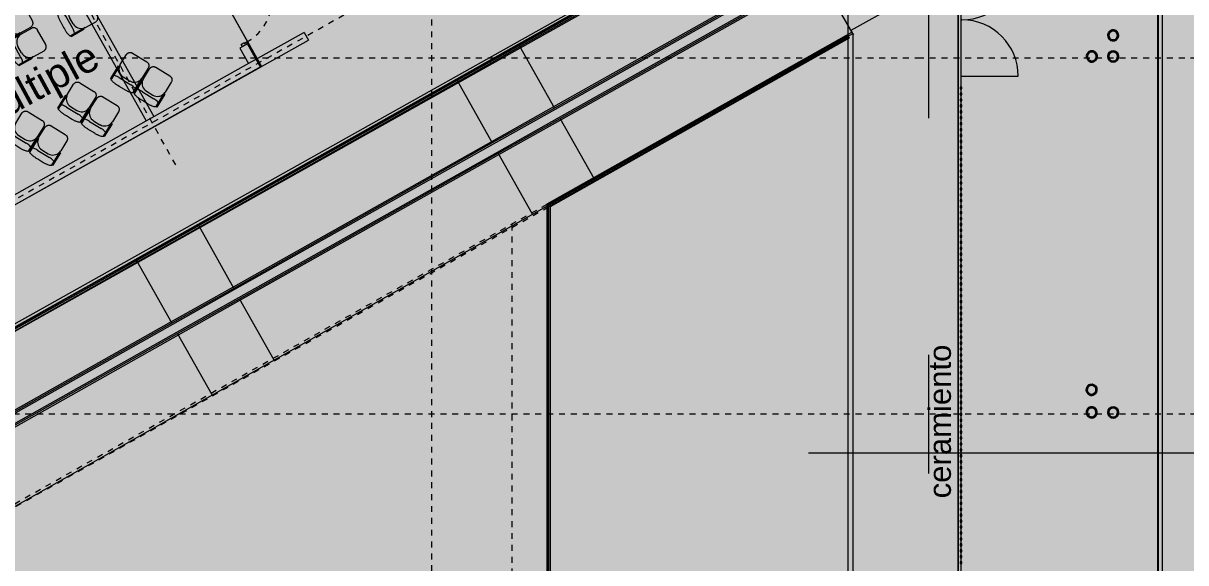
# Model space of a CAD drawing. Header units: metres. Extents: x -11.7 to 73.2, y 41.7 to 99.3.
# Drawn here: x 35.25 to 54.85, y 62.12 to 71.21 of the extents above; entities that cross this region are included whole.
import ezdxf

# ---------------------------------------------------------------- set-up
doc = ezdxf.new("R2010")
doc.units = ezdxf.units.M
for name, pattern in [('Basculante', [0.004, 0.0025, -0.0015]), ('LineaDiscontinua-1_5mm', [0.003, 0.0015, -0.0015]), ('LíneaDeRejilla', [0.021, 0.012, -0.003, 0.003, -0.003]), ('Oculto', [0.006, 0.004, -0.002])]:
    doc.linetypes.add(name, pattern=pattern)
for name, color, linetype, lineweight in [('A-BRND', 11, 'Continuous', 5), ('A-DETL', 3, 'Continuous', 5), ('A-DETL-3', 151, 'Continuous', 5), ('A-DETL-GENF', 92, 'Continuous', 5), ('A-DETL-LNOC', 90, 'Oculto', 5), ('A-GLAZ-CURT', 52, 'Continuous', 9), ('A-GLAZ-CWMG', 51, 'Continuous', 13), ('A-MURO', 113, 'Continuous', 9), ('A-MURO-ACHU', 111, 'Continuous', 9), ('A-PISO', 51, 'Continuous', 9), ('A-PISO-ACHU', 8, 'Continuous', 9), ('A-PISO-RAMP', 51, 'Continuous', 5), ('A-PUER', 31, 'Continuous', 5), ('A-PUER-MARC', 31, 'Continuous', 5), ('A-TEXT-NOTA', 2, 'Continuous', 5), ('A-VENT-CORT', 52, 'Continuous', 5), ('A-VENT-CORT-MARC', 51, 'Continuous', 5), ('A-WALL', 113, 'Continuous', 18), ('I-MOBI', 30, 'Continuous', 5), ('S-COLS-SYMB', 171, 'Continuous', 35), ('S-REJI', 1, 'Continuous', 5)]:
    doc.layers.add(name, color=color, linetype=linetype, lineweight=lineweight)
doc.styles.add('Arial', font='arial.ttf', dxfattribs={"height": 0.5})
doc.styles.add('Arial_5', font='arial.ttf', dxfattribs={"height": 0.375})

# ---------------------------------------------------------------- blocks, each defined once
blk = doc.blocks.new('Top Rail Type - Top Rail_Internal_-1126757-Nivel 1')
at = {"layer": 'A-BRND'}
for p, q in [((19.89, 57.617), (47.962, 73.353)), ((19.89, 57.617), (47.962, 73.353)), ((47.943, 73.285), (20.081, 57.667)), ((20.081, 57.667), (47.943, 73.285)), ((44.086, 68.147), (49.149, 71.001)), ((49.149, 71.001), (44.086, 68.147)), ((49.149, 71.001), (49.174, 70.958)), ((49.174, 70.958), (49.149, 71.001)), ((49.149, 71.001), (49.149, 71.001)), ((49.174, 70.958), (44.136, 68.118)), ((49.174, 70.958), (44.136, 68.118)), ((49.174, 70.958), (49.174, 70.958)), ((44.086, 57.667), (44.086, 68.147)), ((44.086, 68.147), (44.086, 68.147)), ((44.086, 68.147), (44.086, 57.667)), ((44.136, 68.118), (44.136, 57.617)), ((44.136, 68.118), (44.136, 68.118)), ((44.136, 68.118), (44.136, 57.617))]:
    blk.add_line(p, q, dxfattribs=at)
blk = doc.blocks.new('Top Rail Type - Top Rail_Internal_-1329734-Nivel 1')
at = {"layer": 'A-BRND'}
for p, q in [((51.012, 72.116), (51.062, 72.116)), ((51.062, 72.116), (51.012, 72.116)), ((51.012, 72.116), (51.012, 72.116)), ((51.012, 55.917), (51.012, 72.116)), ((51.012, 72.116), (51.012, 55.917)), ((51.062, 72.116), (51.062, 72.116)), ((51.062, 72.116), (51.062, 55.917)), ((51.062, 72.116), (51.062, 55.917)), ((51.012, 55.917), (51.012, 55.917)), ((51.012, 55.917), (51.062, 55.917)), ((51.062, 55.917), (51.012, 55.917)), ((51.062, 55.917), (51.062, 55.917))]:
    blk.add_line(p, q, dxfattribs=at)
blk = doc.blocks.new('Panel de sistema - Vidrio-10-1439878-Nivel 1')
at = {"layer": 'A-GLAZ-CURT'}
for p, q in [((0.05, 0.005), (-0.05, 0.005)), ((-0.05, 0.005), (-0.05, -0.005)), ((0.05, -0.005), (0.05, 0.005)), ((-0.05, -0.005), (0.05, -0.005))]:
    blk.add_line(p, q, dxfattribs=at)
at = {"layer": 'A-VENT-CORT'}
for p, q in [((-0.05, 0.005), (-0.05, 0.005)), ((0.05, 0.005), (0.05, 0.005)), ((-0.05, -0.005), (-0.05, -0.005)), ((0.05, -0.005), (0.05, -0.005))]:
    blk.add_line(p, q, dxfattribs=at)
blk = doc.blocks.new('Panel de sistema - Vidrio-10-1439882-Nivel 1')
at = {"layer": 'A-GLAZ-CURT'}
for p, q in [((0.0425, 0.005), (-0.0425, 0.005)), ((-0.0425, 0.005), (-0.0425, -0.005)), ((0.0425, -0.005), (0.0425, 0.005)), ((-0.0425, -0.005), (0.0425, -0.005))]:
    blk.add_line(p, q, dxfattribs=at)
at = {"layer": 'A-VENT-CORT'}
for p, q in [((-0.0425, 0.005), (-0.0425, 0.005)), ((0.0425, 0.005), (0.0425, 0.005)), ((-0.0425, -0.005), (-0.0425, -0.005)), ((0.0425, -0.005), (0.0425, -0.005))]:
    blk.add_line(p, q, dxfattribs=at)
blk = doc.blocks.new('Panel de sistema - Vidrio-10-1439889-Nivel 1')
at = {"layer": 'A-GLAZ-CURT'}
for p, q in [((0.035, 0.005), (-0.035, 0.005)), ((-0.035, 0.005), (-0.035, -0.005)), ((0.035, -0.005), (0.035, 0.005)), ((-0.035, -0.005), (0.035, -0.005))]:
    blk.add_line(p, q, dxfattribs=at)
at = {"layer": 'A-VENT-CORT'}
for p, q in [((-0.035, 0.005), (-0.035, 0.005)), ((0.035, 0.005), (0.035, 0.005)), ((-0.035, -0.005), (-0.035, -0.005)), ((0.035, -0.005), (0.035, -0.005))]:
    blk.add_line(p, q, dxfattribs=at)
blk = doc.blocks.new('Montante rectangular - 30x30-1439872-Nivel 1')
at = {"layer": 'A-GLAZ-CWMG'}
for p, q in [((-0.015, 0.015), (0.015, 0.015)), ((-0.015, -0.015), (-0.015, 0.015)), ((0.015, 0.015), (0.015, -0.015)), ((0.015, -0.015), (-0.015, -0.015))]:
    blk.add_line(p, q, dxfattribs=at)
at = {"layer": 'A-VENT-CORT-MARC'}
for p, q in [((-0.015, 0.015), (-0.015, 0.015)), ((0.015, 0.015), (0.015, 0.015)), ((-0.015, -0.015), (-0.015, -0.015)), ((0.015, -0.015), (0.015, -0.015))]:
    blk.add_line(p, q, dxfattribs=at)
blk = doc.blocks.new('M_Door-Curtain-Wall-Double-Storefront - M_Door-Curtain-Wall-Double-Storefront-1504482-Nivel 1')
at = {"layer": 'A-PUER'}
for p, q in [((-0.95, -0.016), (-0.95, -0.966)), ((0.95, -0.016), (0.95, -0.966))]:
    blk.add_line(p, q, dxfattribs=at)
for centre, start, end in [((-0.95, -0.016), 270, 360), ((0.95, -0.016), 180, 270)]:
    blk.add_arc(centre, 0.95, start, end, dxfattribs=at)
blk = doc.blocks.new('Puerta-Batiente-HojaLisa - 900x2200-V2-Nivel 1')
at = {"layer": 'A-PUER'}
for p, q in [((-0.382, 0.919), (-0.422, 0.919)), ((-0.422, 0.919), (-0.422, 0.075)), ((-0.382, 0.075), (-0.382, 0.919)), ((-0.422, 0.075), (-0.382, 0.075))]:
    blk.add_line(p, q, dxfattribs=at)
at = {"layer": 'A-PUER', "linetype": 'LineaDiscontinua-1_5mm'}
blk.add_arc((-0.422, 0.075), 0.844, 360, 87.2835, dxfattribs=at)
at = {"layer": 'A-PUER-MARC', "lineweight": 9}
for p, q in [((-0.45, -0.025), (-0.45, 0.075)), ((-0.45, 0.075), (-0.422, 0.075)), ((-0.422, 0.075), (-0.422, 0.035)), ((-0.422, 0.035), (-0.41, 0.035)), ((-0.41, 0.035), (-0.41, -0.025)), ((0.41, 0.035), (0.422, 0.035)), ((0.41, -0.025), (0.41, 0.035)), ((0.422, 0.035), (0.422, 0.075)), ((0.422, 0.075), (0.45, 0.075)), ((0.45, 0.075), (0.45, -0.025)), ((-0.41, -0.025), (-0.45, -0.025)), ((0.45, -0.025), (0.41, -0.025))]:
    blk.add_line(p, q, dxfattribs=at)
at = {"layer": 'A-PUER-MARC'}
for p, q in [((-0.45, 0.075), (-0.45, -0.025)), ((-0.422, 0.075), (-0.45, 0.075)), ((-0.45, 0.075), (-0.45, 0.075)), ((-0.422, 0.035), (-0.422, 0.075)), ((-0.422, 0.075), (-0.422, 0.075)), ((-0.41, 0.035), (-0.422, 0.035)), ((-0.422, 0.035), (-0.422, 0.035)), ((-0.41, -0.025), (-0.41, 0.035)), ((-0.41, 0.035), (-0.41, 0.035)), ((0.41, 0.035), (0.41, 0.035)), ((0.41, 0.035), (0.41, -0.025)), ((0.41, 0.035), (0.422, 0.035)), ((0.422, 0.075), (0.422, 0.075)), ((0.422, 0.075), (0.45, 0.075)), ((0.422, 0.075), (0.422, 0.035)), ((0.422, 0.035), (0.422, 0.035)), ((0.45, -0.025), (0.45, 0.075)), ((0.45, 0.075), (0.45, 0.075)), ((-0.45, -0.025), (-0.41, -0.025)), ((-0.45, -0.025), (-0.45, -0.025)), ((-0.41, -0.025), (-0.41, -0.025)), ((0.45, -0.025), (0.41, -0.025)), ((0.41, -0.025), (0.41, -0.025)), ((0.45, -0.025), (0.45, -0.025))]:
    blk.add_line(p, q, dxfattribs=at)
blk = doc.blocks.new('M_Seating-Auditorium - 457 x 610mm-1699441-Nivel 1')
at = {"layer": 'I-MOBI'}
for p, q in [((-0.055, 0.419), (-0.055, 0.222)), ((0.3, 0.495), (0.021, 0.495)), ((0.377, 0.222), (0.377, 0.419)), ((-0.055, -0.064), (-0.055, 0.215)), ((0.377, 0.215), (0.377, -0.064)), ((-0.052, 0.19), (-0.068, 0.19)), ((-0.068, 0.19), (-0.068, -0.065)), ((0.275, 0.025), (0.046, 0.025)), ((0.224, 0.07), (0.097, 0.07)), ((0.389, 0.19), (0.373, 0.19)), ((0.389, -0.065), (0.389, 0.19)), ((-0.068, -0.065), (-0.055, -0.065)), ((0.097, -0.101), (0.197, -0.101)), ((0.197, -0.101), (0.224, -0.101)), ((0.377, -0.065), (0.389, -0.065))]:
    blk.add_line(p, q, dxfattribs=at)
for centre, major_axis, ratio, start_param, end_param in [((0.046, 0.001), (0.102, 0), 0.236052, 1.570796, 3.141593), ((0.097, 0.222), (-0.152, 0), 0.996195, 0.209748, 1.570796), ((0.224, 0.222), (0.152, 0), 0.996195, 4.712389, 6.067787), ((0.275, 0.001), (0.102, 0), 0.236052, 0, 1.570796)]:
    blk.add_ellipse(centre, major_axis=major_axis, ratio=ratio, start_param=start_param, end_param=end_param, dxfattribs=at)
for points, knots in [([(0.021, 0.495), (0.015, 0.495), (0.007, 0.494), (-0.004, 0.491), (-0.015, 0.486), (-0.027, 0.479), (-0.037, 0.469), (-0.042, 0.461), (-0.046, 0.455), (-0.049, 0.45), (-0.051, 0.444), (-0.053, 0.438), (-0.055, 0.429), (-0.055, 0.423), (-0.055, 0.419)], [0, 0, 0, 0, 0.142857, 0.214286, 0.285714, 0.428571, 0.571429, 0.625, 0.678571, 0.732143, 0.785714, 0.839286, 0.892857, 1, 1, 1, 1]), ([(0.377, 0.419), (0.377, 0.425), (0.376, 0.433), (0.372, 0.444), (0.368, 0.454), (0.361, 0.466), (0.351, 0.476), (0.343, 0.482), (0.337, 0.485), (0.332, 0.488), (0.326, 0.49), (0.319, 0.492), (0.311, 0.494), (0.305, 0.495), (0.3, 0.495)], [0, 0, 0, 0, 0.142857, 0.214286, 0.285714, 0.428571, 0.571429, 0.625, 0.678571, 0.732143, 0.785714, 0.839286, 0.892857, 1, 1, 1, 1]), ([(0.224, -0.101), (0.232, -0.101), (0.248, -0.1), (0.271, -0.099), (0.294, -0.097), (0.321, -0.093), (0.35, -0.086), (0.368, -0.078), (0.375, -0.07), (0.377, -0.067), (0.377, -0.065)], [0, 0, 0, 0, 0.1, 0.2, 0.3, 0.4, 0.6, 0.8, 0.9, 1, 1, 1, 1])]:
    blk.add_open_spline(points, degree=3, knots=knots, dxfattribs=at)
for points in [[(-0.055, 0.222), (-0.055, 0.217), (-0.055, 0.206), (-0.053, 0.195), (-0.052, 0.19)], [(0.373, 0.19), (0.374, 0.195), (0.376, 0.206), (0.377, 0.217), (0.377, 0.222)], [(-0.055, -0.065), (-0.055, -0.067), (-0.054, -0.071), (-0.048, -0.076), (-0.039, -0.081), (-0.027, -0.086), (-0.011, -0.091), (0.007, -0.094), (0.028, -0.097), (0.05, -0.099), (0.073, -0.101), (0.089, -0.101), (0.097, -0.101)]]:
    blk.add_open_spline(points, degree=3, dxfattribs=at)
blk = doc.blocks.new('M_Seating-Auditorium - 457 x 610mm-1736665-Nivel 1')
at = {"layer": 'I-MOBI'}
for p, q in [((-0.068, 0.065), (-0.055, 0.065)), ((-0.068, -0.19), (-0.068, 0.065)), ((-0.055, 0.064), (-0.055, -0.215)), ((0.097, 0.101), (0.197, 0.101)), ((0.197, 0.101), (0.224, 0.101)), ((0.377, 0.065), (0.389, 0.065)), ((0.377, -0.215), (0.377, 0.064)), ((0.389, 0.065), (0.389, -0.19)), ((-0.052, -0.19), (-0.068, -0.19)), ((0.275, -0.025), (0.046, -0.025)), ((0.224, -0.07), (0.097, -0.07)), ((0.389, -0.19), (0.373, -0.19)), ((-0.055, -0.419), (-0.055, -0.222)), ((0.377, -0.222), (0.377, -0.419)), ((0.3, -0.495), (0.021, -0.495))]:
    blk.add_line(p, q, dxfattribs=at)
for centre, major_axis, ratio, start_param, end_param in [((0.046, -0.001), (-0.102, 0), 0.236052, 0, 1.570796), ((0.097, -0.222), (0.152, 0), 0.996195, 1.570796, 2.931845), ((0.224, -0.222), (0.152, 0), 0.996195, 0.215398, 1.570796), ((0.275, -0.001), (-0.102, 0), 0.236052, 1.570796, 3.141593)]:
    blk.add_ellipse(centre, major_axis=major_axis, ratio=ratio, start_param=start_param, end_param=end_param, dxfattribs=at)
for points, knots in [([(-0.055, 0.065), (-0.055, 0.067), (-0.054, 0.071), (-0.046, 0.078), (-0.028, 0.087), (0, 0.093), (0.028, 0.097), (0.05, 0.099), (0.073, 0.101), (0.089, 0.101), (0.097, 0.101)], [-1, -1, -1, -1, -0.9, -0.8, -0.6, -0.4, -0.3, -0.2, -0.1, 0, 0, 0, 0]), ([(0.021, -0.495), (0.017, -0.495), (0.01, -0.494), (0.002, -0.492), (-0.004, -0.49), (-0.01, -0.488), (-0.016, -0.485), (-0.021, -0.482), (-0.029, -0.476), (-0.039, -0.466), (-0.047, -0.454), (-0.051, -0.444), (-0.054, -0.433), (-0.055, -0.425), (-0.055, -0.419)], [-1, -1, -1, -1, -0.892857, -0.839286, -0.785714, -0.732143, -0.678571, -0.625, -0.571429, -0.428571, -0.285714, -0.214286, -0.142857, 0, 0, 0, 0]), ([(0.377, -0.419), (0.377, -0.423), (0.376, -0.429), (0.374, -0.438), (0.372, -0.444), (0.37, -0.45), (0.367, -0.455), (0.364, -0.461), (0.358, -0.469), (0.348, -0.479), (0.336, -0.486), (0.326, -0.491), (0.315, -0.494), (0.306, -0.495), (0.3, -0.495)], [-1, -1, -1, -1, -0.892857, -0.839286, -0.785714, -0.732143, -0.678571, -0.625, -0.571429, -0.428571, -0.285714, -0.214286, -0.142857, 0, 0, 0, 0])]:
    blk.add_open_spline(points, degree=3, knots=knots, dxfattribs=at)
for points in [[(0.224, 0.101), (0.232, 0.101), (0.248, 0.1), (0.271, 0.099), (0.294, 0.097), (0.314, 0.094), (0.332, 0.09), (0.348, 0.086), (0.361, 0.081), (0.37, 0.076), (0.375, 0.07), (0.377, 0.067), (0.377, 0.065)], [(-0.055, -0.222), (-0.055, -0.217), (-0.055, -0.206), (-0.053, -0.195), (-0.052, -0.19)], [(0.373, -0.19), (0.374, -0.195), (0.376, -0.206), (0.377, -0.217), (0.377, -0.222)]]:
    blk.add_open_spline(points, degree=3, dxfattribs=at)
blk = doc.blocks.new('Top Rail Type - Top Rail_Internal_-V27-Nivel 1')
at = {"layer": 'A-BRND'}
for p, q in [((47.921, 73.293), (43.6, 70.857)), ((47.946, 73.25), (43.625, 70.814)), ((43.6, 70.857), (42.554, 70.269)), ((43.625, 70.814), (42.579, 70.226)), ((42.554, 70.269), (38.196, 67.819)), ((42.579, 70.226), (38.221, 67.775)), ((38.196, 67.819), (37.15, 67.231)), ((38.221, 67.775), (37.175, 67.187)), ((37.15, 67.231), (32.792, 64.78)), ((37.175, 67.187), (32.816, 64.737))]:
    blk.add_line(p, q, dxfattribs=at)
at = {"layer": 'A-BRND', "linetype": 'Basculante'}
for p, q in [((44.869, 68.602), (49.224, 71.058)), ((44.894, 68.559), (49.249, 71.014)), ((49.224, 71.058), (49.249, 71.014)), ((43.822, 68.014), (44.869, 68.602)), ((43.847, 67.97), (44.894, 68.559)), ((39.464, 65.564), (43.822, 68.014)), ((39.489, 65.52), (43.847, 67.97)), ((38.418, 64.975), (39.464, 65.564)), ((38.443, 64.932), (39.489, 65.52)), ((34.06, 62.525), (38.418, 64.975)), ((34.084, 62.481), (38.443, 64.932))]:
    blk.add_line(p, q, dxfattribs=at)
blk = doc.blocks.new('Top Rail Type - Top Rail_Internal_-V28-Nivel 1')
at = {"layer": 'A-BRND'}
for p, q in [((48.552, 72.254), (44.193, 69.803)), ((48.576, 72.21), (44.218, 69.76)), ((44.291, 69.628), (48.649, 72.079)), ((44.315, 69.585), (48.673, 72.035)), ((44.193, 69.803), (43.147, 69.215)), ((44.218, 69.76), (43.172, 69.171)), ((43.245, 69.041), (44.291, 69.628)), ((43.27, 68.997), (44.315, 69.585)), ((43.147, 69.215), (38.789, 66.765)), ((43.172, 69.171), (38.813, 66.721)), ((38.887, 66.59), (43.245, 69.041)), ((38.911, 66.547), (43.27, 68.997)), ((38.789, 66.765), (37.743, 66.176)), ((38.813, 66.721), (37.767, 66.133)), ((37.841, 66.002), (38.887, 66.59)), ((37.865, 65.958), (38.911, 66.547)), ((37.743, 66.176), (33.384, 63.726)), ((37.767, 66.133), (33.409, 63.682)), ((33.483, 63.552), (37.841, 66.002)), ((33.507, 63.508), (37.865, 65.958))]:
    blk.add_line(p, q, dxfattribs=at)

msp = doc.modelspace()

# ---------------------------------------------------------------- hatches: boundary and pattern name
at = {"layer": 'A-DETL-GENF'}
for color, points in [(7, [(40.548, 74.141), (41.138, 73.088), (38.61, 71.662), (39.27, 70.484), (32.22, 66.532), (28.623, 72.948), (38.271, 78.356), (39.464, 76.228), (36.736, 74.698), (37.885, 72.648)]), (10, [(20.152, 57.717), (47.969, 73.285), (49.207, 71.088), (54.381, 73.997), (54.381, 55.917), (49.236, 55.917), (49.236, 57.717)])]:
    msp.add_hatch(color=color, dxfattribs=at).paths.add_polyline_path(points, flags=0)
at = {"layer": 'A-MURO-ACHU', "lineweight": 5}
h = msp.add_hatch(color=256, dxfattribs=at)
h.paths.add_polyline_path([(38.9, 70.793), (39.031, 70.866), (39.177, 70.604), (39.046, 70.531)], flags=0)
h.paths.add_polyline_path([(36.032, 75.908), (36.163, 75.981), (36.811, 74.826), (36.884, 74.695), (37.96, 72.776), (38.033, 72.645), (38.522, 71.773), (38.59, 71.651), (38.46, 71.578)], flags=0)
msp.add_hatch(color=256, dxfattribs=at).paths.add_polyline_path([(33.463, 67.229), (33.39, 67.36), (39.046, 70.531), (39.177, 70.604), (39.251, 70.473)], flags=0)
at = {"layer": 'A-PISO-ACHU', "lineweight": 5}
h = msp.add_hatch(color=256, dxfattribs=at)
edge = h.paths.add_edge_path(flags=0)
edge.add_line((-11.744, 67.478), (-11.744, 68.992))
edge.add_line((-11.744, 68.992), (20.68, 87.24))
edge.add_line((20.68, 87.24), (42.763, 99.321))
edge.add_line((42.763, 99.321), (49.014, 99.321))
edge.add_line((49.014, 99.321), (22.136, 84.617))
edge.add_line((22.136, 84.617), (-8.422, 67.419))
edge.add_arc((-9.969, 75.372), 8.102, 263.7019, 281.0136, ccw=False)
edge.add_arc((-12.533, 60.522), 7, 76.1603, 83.5347)
h.paths.add_polyline_path([(73.158, 99.321), (73.158, 41.66)], flags=0)
edge = h.paths.add_edge_path(flags=0)
edge.add_line((69.851, 99.321), (73.158, 99.321))
edge.add_line((65.916, 97.168), (69.851, 99.321))
edge = h.paths.add_edge_path(flags=0)
edge.add_line((73.158, 51.904), (73.158, 50.909))
edge.add_line((73.158, 50.909), (67.409, 50.912))
edge.add_line((67.409, 50.912), (67.406, 45.89))
edge.add_arc((67.769, 48.868), 3, 197.8091, 263.0532, ccw=False)
edge.add_line((64.913, 47.95), (64.926, 52.057))
edge.add_arc((67.357, 51.838), 2.44, 138.4696, 174.8617, ccw=False)
edge.add_line((65.53, 53.456), (67.412, 55.146))
edge.add_line((67.412, 55.146), (67.438, 93.14))
edge.add_line((67.438, 93.14), (65.566, 94.511))
edge.add_arc((67.872, 96.43), 3, 186.297, 219.7758, ccw=False)
edge.add_line((64.89, 96.101), (64.89, 96.179))
edge.add_line((64.89, 96.179), (64.884, 98.083))
edge.add_arc((67.871, 97.808), 3, 152.3867, 174.7408, ccw=False)
edge.add_arc((100.814, 69.292), 46.495, 139.7706, 139.9679, ccw=False)
edge.add_line((65.316, 99.321), (73.158, 99.321))
edge.add_line((65.918, 96.156), (65.916, 97.168))
edge.add_arc((67.9, 96.421), 2, 187.6142, 217.5848)
edge.add_line((66.315, 95.202), (68.416, 93.664))
edge.add_line((68.416, 93.664), (68.432, 51.911))
edge.add_line((68.432, 51.911), (73.158, 51.904))
h.paths.add_polyline_path([(20.105, 57.717), (26.684, 61.399), (27.997, 59.062), (49.236, 71.036), (49.236, 57.717)], flags=0)
edge = h.paths.add_edge_path(flags=0)
edge.add_line((-5.712, 46.001), (54.461, 46.001))
edge.add_line((54.461, 46.001), (54.461, 90.902))
edge.add_line((54.461, 90.902), (26.988, 75.873))
edge.add_line((26.988, 75.873), (-6.336, 57.118))
edge.add_arc((5.07, 53.317), 12.023, 127.3503, 161.5712, ccw=False)
edge.add_line((-2.224, 62.875), (25.532, 78.496))
edge.add_line((25.532, 78.496), (55.413, 94.842))
edge.add_arc((56.806, 92.034), 3.135, 2.608, 116.3852, ccw=False)
edge.add_line((59.938, 92.176), (59.934, 86.617))
edge.add_line((59.934, 86.617), (57.431, 79.662))
edge.add_line((57.431, 79.662), (57.411, 49.633))
edge.add_line((57.411, 49.633), (57.408, 44.767))
edge.add_arc((59.408, 44.765), 2, 179.9609, 218.8093)
edge.add_line((57.849, 43.512), (59.338, 41.66))
edge.add_line((59.338, 41.66), (54.903, 41.66))
edge.add_line((54.903, 41.66), (54.904, 42.467))
edge.add_line((54.904, 42.467), (49.904, 42.473))
edge.add_line((49.904, 42.473), (49.903, 41.66))
edge.add_line((49.903, 41.66), (40.86, 41.66))
edge.add_line((40.86, 41.66), (40.849, 42.426))
edge.add_line((40.849, 42.426), (19.669, 42.426))
edge.add_line((19.669, 42.426), (19.663, 41.66))
edge.add_line((19.663, 41.66), (-5.714, 41.66))
edge.add_line((-5.714, 41.66), (-5.712, 46.001))
h = msp.add_hatch(color=256, dxfattribs=at)
h.paths.add_polyline_path([(73.158, 99.321), (73.158, 41.66)], flags=0)
edge = h.paths.add_edge_path(flags=0)
edge.add_line((49.017, 99.321), (73.158, 99.321))
edge.add_line((65.293, 99.321), (73.158, 99.321))
edge.add_arc((100.805, 69.311), 46.495, 139.8002, 140.007)
edge.add_arc((67.844, 97.804), 3, 152.4258, 174.7799)
edge.add_line((64.856, 98.077), (64.862, 96.6))
edge.add_line((64.862, 96.6), (59.465, 93.643))
edge.add_arc((56.782, 92.022), 3.135, 31.1418, 116.4243)
edge.add_line((55.387, 94.829), (25.518, 78.463))
edge.add_line((25.518, 78.463), (-2.228, 62.823))
edge.add_arc((5.073, 53.27), 12.023, 127.3894, 158.5358)
edge.add_arc((-12.535, 60.463), 7, 276.4834, 336.479, ccw=False)
edge.add_line((-11.744, 53.508), (-11.744, 67.418))
edge.add_arc((-12.535, 60.463), 7, 76.1994, 83.5166, ccw=False)
edge.add_arc((-9.982, 75.315), 8.102, 263.741, 281.0527)
edge.add_line((-8.429, 67.363), (22.117, 84.582))
edge.add_line((22.117, 84.582), (49.017, 99.321))
h = msp.add_hatch(color=256, dxfattribs=at)
h.paths.add_polyline_path([(5.018, 49.016), (5.803, 47.617), (10.835, 47.617), (10.835, 50.902), (9.21, 49.991), (8.624, 51.037)], flags=0)
h.paths.add_polyline_path([(54.311, 87.233), (50.349, 85.012), (52.11, 81.872), (54.311, 83.106)], flags=0)
h.paths.add_polyline_path([(47.963, 73.295), (20.081, 57.667), (44.086, 57.667), (44.086, 68.168), (49.221, 71.063)], flags=0)
h.paths.add_polyline_path([(-5.466, 53.862), (-1.1, 56.31), (-1.628, 57.251), (44.077, 82.871), (44.605, 81.929), (54.461, 87.454), (54.461, 80.756), (54.286, 80.658), (54.286, 77.096), (54.461, 77.194), (54.461, 74.042), (51.062, 72.13), (51.062, 55.917), (54.461, 55.917), (54.461, 48.267), (53.761, 48.267), (53.761, 47.467), (12.141, 47.467), (12.141, 48.267), (10.985, 48.267), (10.985, 47.467), (1.889, 47.467), (2.204, 47.644), (1.324, 49.214), (-1.86, 47.429)], flags=0)
h = msp.add_hatch(color=256, dxfattribs=at)
h.paths.add_polyline_path([(42.061, 55.767), (36.716, 55.767), (36.716, 48.852), (42.061, 48.852)], flags=0)
h.paths.add_polyline_path([(21.784, 60.854), (28.38, 64.552), (24.903, 70.754), (18.307, 67.056)], flags=0)
h.paths.add_polyline_path([(49.161, 73.896), (20.209, 57.667), (49.161, 57.667)], flags=0)
h.paths.add_polyline_path([(-5.465, 53.86), (-1.105, 56.308), (-1.634, 57.246), (-1.235, 57.47), (-1.043, 57.128), (17.916, 67.755), (18.104, 67.418), (44.327, 82.118), (44.474, 81.856), (54.461, 87.454), (54.461, 83.231), (58.001, 83.231), (58.001, 51.892), (54.461, 51.892), (54.461, 48.267), (10.985, 48.267), (10.985, 47.467), (1.889, 47.467), (2.226, 47.656), (1.345, 49.226), (-1.859, 47.427)], flags=0)
msp.add_hatch(color=256, dxfattribs=at).paths.add_polyline_path([(44.111, 57.667), (44.111, 68.125), (49.161, 70.972), (49.161, 57.667)], flags=0)

# ---------------------------------------------------------------- linework, layer by layer
at = {"layer": 'A-DETL'}
for p, q in [((50.512, 71.61), (50.512, 70.61)), ((50.512, 70.61), (50.512, 69.61)), ((50.512, 65.624), (50.512, 64.624)), ((50.512, 64.624), (50.512, 63.624))]:
    msp.add_line(p, q, dxfattribs=at)
at = {"layer": 'A-DETL-3'}
for p, q in [((54.381, 73.997), (49.207, 71.088)), ((54.381, 55.917), (54.381, 73.997)), ((47.969, 73.285), (20.152, 57.717)), ((49.207, 71.088), (47.969, 73.285)), ((39.27, 70.484), (38.61, 71.662)), ((32.22, 66.532), (39.27, 70.484)), ((48.491, 63.973), (61.239, 63.973))]:
    msp.add_line(p, q, dxfattribs=at)
at = {"layer": 'A-DETL-LNOC'}
msp.add_line((43.491, 67.818), (43.491, 56.498), dxfattribs=at)
at = {"layer": 'A-MURO'}
for p, q in [((33.734, 75.963), (37.321, 69.564)), ((33.865, 76.036), (37.452, 69.637)), ((39.984, 71.057), (39.046, 70.531)), ((39.984, 71.057), (40.057, 70.926)), ((32.902, 66.915), (40.057, 70.926))]:
    msp.add_line(p, q, dxfattribs=at)
at = {"layer": 'A-PISO'}
for p, q in [((54.461, 46.001), (54.461, 90.902)), ((54.386, 80.714), (54.386, 55.917)), ((49.161, 73.896), (20.209, 57.667)), ((49.161, 57.667), (49.161, 73.896)), ((47.963, 73.295), (20.081, 57.667)), ((49.221, 71.063), (47.963, 73.295)), ((51.062, 72.13), (51.062, 55.917)), ((39.269, 70.486), (38.615, 71.653)), ((27.997, 59.062), (49.236, 71.036)), ((44.086, 68.168), (49.221, 71.063)), ((44.111, 68.125), (49.161, 70.972)), ((49.236, 71.036), (49.236, 57.717)), ((20.181, 59.787), (39.269, 70.486)), ((44.086, 57.667), (44.086, 68.168)), ((44.111, 57.667), (44.111, 68.125))]:
    msp.add_line(p, q, dxfattribs=at)
at = {"layer": 'A-PISO-RAMP'}
for p, q in [((47.97, 73.287), (26.718, 61.338)), ((48.564, 72.232), (44.205, 69.781)), ((44.303, 69.607), (48.661, 72.057)), ((49.236, 71.036), (48.661, 72.057)), ((27.997, 59.062), (49.236, 71.036)), ((43.612, 70.837), (44.205, 69.781)), ((42.566, 70.249), (43.159, 69.193)), ((44.205, 69.781), (43.159, 69.193)), ((43.257, 69.019), (44.303, 69.607)), ((44.881, 68.581), (44.303, 69.607)), ((43.159, 69.193), (38.801, 66.743)), ((38.899, 66.568), (43.257, 69.019)), ((43.835, 67.991), (43.257, 69.019)), ((38.208, 67.798), (38.801, 66.743)), ((37.162, 67.21), (37.755, 66.155)), ((38.801, 66.743), (37.755, 66.155)), ((37.853, 65.98), (38.899, 66.568)), ((39.48, 65.535), (38.899, 66.568)), ((37.755, 66.155), (33.397, 63.704)), ((33.495, 63.53), (37.853, 65.98)), ((38.435, 64.946), (37.853, 65.98))]:
    msp.add_line(p, q, dxfattribs=at)
at = {"layer": 'A-WALL'}
for p, q in [((39.031, 70.866), (38.9, 70.793)), ((38.9, 70.793), (39.046, 70.531)), ((39.251, 70.473), (39.031, 70.866)), ((33.332, 67.156), (39.251, 70.473)), ((39.046, 70.531), (33.39, 67.36))]:
    msp.add_line(p, q, dxfattribs=at)
at = {"layer": 'S-COLS-SYMB'}
for centre, radius, start, end in [((53.628, 71.007), 0.0842, 60, 240), ((53.628, 71.007), 0.0842, 240, 60), ((53.268, 70.652), 0.0841, 124, 304), ((53.268, 70.652), 0.0842, 304, 124), ((53.628, 70.652), 0.0842, 45, 225), ((53.628, 70.652), 0.0842, 225, 45), ((53.265, 64.652), 0.0841, 124, 304), ((53.265, 64.652), 0.0841, 304, 124), ((53.628, 64.652), 0.0842, 45, 225), ((53.628, 64.652), 0.0842, 225, 45)]:
    msp.add_arc(centre, radius, start, end, dxfattribs=at)
for start_param, end_param in [(0, 3.141593), (3.141593, 6.283185)]:
    msp.add_ellipse((53.265, 65.032), major_axis=(-0.026, 0.08), ratio=0.999974, start_param=start_param, end_param=end_param, dxfattribs=at)
at = {"layer": 'S-REJI', "linetype": 'LíneaDeRejilla'}
for p, q in [((54.386, 86.575), (54.386, 52.409)), ((42.136, 86.274), (42.136, 52.601)), ((50.427, 76.824), (1.79, 49.561)), ((37.822, 68.824), (34.766, 74.275)), ((50.384, 70.624), (6.753, 70.624)), ((56.634, 70.624), (50.384, 70.624)), ((50.384, 64.624), (6.753, 64.624)), ((56.634, 64.624), (50.384, 64.624))]:
    msp.add_line(p, q, dxfattribs=at)

# ---------------------------------------------------------------- block references
at = {"layer": 'A-BRND'}
for name in ['Top Rail Type - Top Rail_Internal_-1126757-Nivel 1', 'Top Rail Type - Top Rail_Internal_-V27-Nivel 1', 'Top Rail Type - Top Rail_Internal_-V28-Nivel 1', 'Top Rail Type - Top Rail_Internal_-1329734-Nivel 1']:
    msp.add_blockref(name, (0, 0), dxfattribs=at)
at = {"layer": 'A-PUER'}
for name, p, rotation in [('M_Door-Curtain-Wall-Double-Storefront - M_Door-Curtain-Wall-Double-Storefront-1504482-Nivel 1', (51.062, 71.269), 90), ('Puerta-Batiente-HojaLisa - 900x2200-V2-Nivel 1', (38.745, 71.222), 299.2725903057573)]:
    msp.add_blockref(name, p, dxfattribs=dict(at, rotation=rotation))
at = {"layer": 'A-VENT-CORT', "rotation": 269.9999999999999}
for name, p in [('Panel de sistema - Vidrio-10-1439878-Nivel 1', (51.062, 70.269)), ('Panel de sistema - Vidrio-10-1439882-Nivel 1', (51.062, 70.176)), ('Panel de sistema - Vidrio-10-1439889-Nivel 1', (51.062, 70.069)), ('Panel de sistema - Vidrio-10-1439889-Nivel 1', (51.062, 69.969)), ('Panel de sistema - Vidrio-10-1439889-Nivel 1', (51.062, 69.869)), ('Panel de sistema - Vidrio-10-1439889-Nivel 1', (51.062, 69.769)), ('Panel de sistema - Vidrio-10-1439889-Nivel 1', (51.062, 69.669)), ('Panel de sistema - Vidrio-10-1439889-Nivel 1', (51.062, 69.569)), ('Panel de sistema - Vidrio-10-1439889-Nivel 1', (51.062, 69.469)), ('Panel de sistema - Vidrio-10-1439889-Nivel 1', (51.062, 69.369)), ('Panel de sistema - Vidrio-10-1439889-Nivel 1', (51.062, 69.269)), ('Panel de sistema - Vidrio-10-1439889-Nivel 1', (51.062, 69.169)), ('Panel de sistema - Vidrio-10-1439889-Nivel 1', (51.062, 69.069)), ('Panel de sistema - Vidrio-10-1439889-Nivel 1', (51.062, 68.969)), ('Panel de sistema - Vidrio-10-1439889-Nivel 1', (51.062, 68.869)), ('Panel de sistema - Vidrio-10-1439889-Nivel 1', (51.062, 68.769)), ('Panel de sistema - Vidrio-10-1439889-Nivel 1', (51.062, 68.669)), ('Panel de sistema - Vidrio-10-1439889-Nivel 1', (51.062, 68.569)), ('Panel de sistema - Vidrio-10-1439889-Nivel 1', (51.062, 68.469)), ('Panel de sistema - Vidrio-10-1439889-Nivel 1', (51.062, 68.369)), ('Panel de sistema - Vidrio-10-1439889-Nivel 1', (51.062, 68.269)), ('Panel de sistema - Vidrio-10-1439889-Nivel 1', (51.062, 68.169)), ('Panel de sistema - Vidrio-10-1439889-Nivel 1', (51.062, 68.069)), ('Panel de sistema - Vidrio-10-1439889-Nivel 1', (51.062, 67.969)), ('Panel de sistema - Vidrio-10-1439889-Nivel 1', (51.062, 67.869)), ('Panel de sistema - Vidrio-10-1439889-Nivel 1', (51.062, 67.769)), ('Panel de sistema - Vidrio-10-1439889-Nivel 1', (51.062, 67.669)), ('Panel de sistema - Vidrio-10-1439889-Nivel 1', (51.062, 67.569)), ('Panel de sistema - Vidrio-10-1439889-Nivel 1', (51.062, 67.469)), ('Panel de sistema - Vidrio-10-1439889-Nivel 1', (51.062, 67.369)), ('Panel de sistema - Vidrio-10-1439889-Nivel 1', (51.062, 67.269)), ('Panel de sistema - Vidrio-10-1439889-Nivel 1', (51.062, 67.169)), ('Panel de sistema - Vidrio-10-1439889-Nivel 1', (51.062, 67.069)), ('Panel de sistema - Vidrio-10-1439889-Nivel 1', (51.062, 66.969)), ('Panel de sistema - Vidrio-10-1439889-Nivel 1', (51.062, 66.869)), ('Panel de sistema - Vidrio-10-1439889-Nivel 1', (51.062, 66.769)), ('Panel de sistema - Vidrio-10-1439889-Nivel 1', (51.062, 66.669)), ('Panel de sistema - Vidrio-10-1439889-Nivel 1', (51.062, 66.569)), ('Panel de sistema - Vidrio-10-1439889-Nivel 1', (51.062, 66.469)), ('Panel de sistema - Vidrio-10-1439889-Nivel 1', (51.062, 66.369)), ('Panel de sistema - Vidrio-10-1439889-Nivel 1', (51.062, 66.269)), ('Panel de sistema - Vidrio-10-1439889-Nivel 1', (51.062, 66.169)), ('Panel de sistema - Vidrio-10-1439889-Nivel 1', (51.062, 66.069)), ('Panel de sistema - Vidrio-10-1439889-Nivel 1', (51.062, 65.969)), ('Panel de sistema - Vidrio-10-1439889-Nivel 1', (51.062, 65.869)), ('Panel de sistema - Vidrio-10-1439889-Nivel 1', (51.062, 65.769)), ('Panel de sistema - Vidrio-10-1439889-Nivel 1', (51.062, 65.669)), ('Panel de sistema - Vidrio-10-1439889-Nivel 1', (51.062, 65.569)), ('Panel de sistema - Vidrio-10-1439889-Nivel 1', (51.062, 65.469)), ('Panel de sistema - Vidrio-10-1439889-Nivel 1', (51.062, 65.369)), ('Panel de sistema - Vidrio-10-1439889-Nivel 1', (51.062, 65.269)), ('Panel de sistema - Vidrio-10-1439889-Nivel 1', (51.062, 65.169)), ('Panel de sistema - Vidrio-10-1439889-Nivel 1', (51.062, 65.069)), ('Panel de sistema - Vidrio-10-1439889-Nivel 1', (51.062, 64.969)), ('Panel de sistema - Vidrio-10-1439889-Nivel 1', (51.062, 64.869)), ('Panel de sistema - Vidrio-10-1439889-Nivel 1', (51.062, 64.769)), ('Panel de sistema - Vidrio-10-1439889-Nivel 1', (51.062, 64.669)), ('Panel de sistema - Vidrio-10-1439889-Nivel 1', (51.062, 64.569)), ('Panel de sistema - Vidrio-10-1439889-Nivel 1', (51.062, 64.469)), ('Panel de sistema - Vidrio-10-1439889-Nivel 1', (51.062, 64.369)), ('Panel de sistema - Vidrio-10-1439889-Nivel 1', (51.062, 64.269)), ('Panel de sistema - Vidrio-10-1439889-Nivel 1', (51.062, 64.169)), ('Panel de sistema - Vidrio-10-1439889-Nivel 1', (51.062, 64.069)), ('Panel de sistema - Vidrio-10-1439889-Nivel 1', (51.062, 63.969)), ('Panel de sistema - Vidrio-10-1439889-Nivel 1', (51.062, 63.869)), ('Panel de sistema - Vidrio-10-1439889-Nivel 1', (51.062, 63.769)), ('Panel de sistema - Vidrio-10-1439889-Nivel 1', (51.062, 63.669)), ('Panel de sistema - Vidrio-10-1439889-Nivel 1', (51.062, 63.569)), ('Panel de sistema - Vidrio-10-1439889-Nivel 1', (51.062, 63.469)), ('Panel de sistema - Vidrio-10-1439889-Nivel 1', (51.062, 63.369)), ('Panel de sistema - Vidrio-10-1439889-Nivel 1', (51.062, 63.269)), ('Panel de sistema - Vidrio-10-1439889-Nivel 1', (51.062, 63.169)), ('Panel de sistema - Vidrio-10-1439889-Nivel 1', (51.062, 63.069)), ('Panel de sistema - Vidrio-10-1439889-Nivel 1', (51.062, 62.969)), ('Panel de sistema - Vidrio-10-1439889-Nivel 1', (51.062, 62.869)), ('Panel de sistema - Vidrio-10-1439889-Nivel 1', (51.062, 62.769)), ('Panel de sistema - Vidrio-10-1439889-Nivel 1', (51.062, 62.669)), ('Panel de sistema - Vidrio-10-1439889-Nivel 1', (51.062, 62.569)), ('Panel de sistema - Vidrio-10-1439889-Nivel 1', (51.062, 62.469)), ('Panel de sistema - Vidrio-10-1439889-Nivel 1', (51.062, 62.369)), ('Panel de sistema - Vidrio-10-1439889-Nivel 1', (51.062, 62.269)), ('Panel de sistema - Vidrio-10-1439889-Nivel 1', (51.062, 62.169))]:
    msp.add_blockref(name, p, dxfattribs=at)
at = {"layer": 'A-VENT-CORT-MARC', "extrusion": (0, 0, -1), "rotation": 270.0000000000001}
for p in [(-51.062, 70.119), (-51.062, 70.019), (-51.062, 69.919), (-51.062, 69.819), (-51.062, 69.719), (-51.062, 69.619), (-51.062, 69.519), (-51.062, 69.419), (-51.062, 69.319), (-51.062, 69.219), (-51.062, 69.119), (-51.062, 69.019), (-51.062, 68.919), (-51.062, 68.819), (-51.062, 68.719), (-51.062, 68.619), (-51.062, 68.519), (-51.062, 68.419), (-51.062, 68.319), (-51.062, 68.219), (-51.062, 68.119), (-51.062, 68.019), (-51.062, 67.919), (-51.062, 67.819), (-51.062, 67.719), (-51.062, 67.619), (-51.062, 67.519), (-51.062, 67.419), (-51.062, 67.319), (-51.062, 67.219), (-51.062, 67.119), (-51.062, 67.019), (-51.062, 66.919), (-51.062, 66.819), (-51.062, 66.719), (-51.062, 66.619), (-51.062, 66.519), (-51.062, 66.419), (-51.062, 66.319), (-51.062, 66.219), (-51.062, 66.119), (-51.062, 66.019), (-51.062, 65.919), (-51.062, 65.819), (-51.062, 65.719), (-51.062, 65.619), (-51.062, 65.519), (-51.062, 65.419), (-51.062, 65.319), (-51.062, 65.219), (-51.062, 65.119), (-51.062, 65.019), (-51.062, 64.919), (-51.062, 64.819), (-51.062, 64.719), (-51.062, 64.619), (-51.062, 64.519), (-51.062, 64.419), (-51.062, 64.319), (-51.062, 64.219), (-51.062, 64.119), (-51.062, 64.019), (-51.062, 63.919), (-51.062, 63.819), (-51.062, 63.719), (-51.062, 63.619), (-51.062, 63.519), (-51.062, 63.419), (-51.062, 63.319), (-51.062, 63.219), (-51.062, 63.119), (-51.062, 63.019), (-51.062, 62.919), (-51.062, 62.819), (-51.062, 62.719), (-51.062, 62.619), (-51.062, 62.519), (-51.062, 62.419), (-51.062, 62.319), (-51.062, 62.219), (-51.062, 62.119)]:
    msp.add_blockref('Montante rectangular - 30x30-1439872-Nivel 1', p, dxfattribs=at)
at = {"layer": 'I-MOBI'}
for name, p, rotation in [('M_Seating-Auditorium - 457 x 610mm-1699441-Nivel 1', (34.827, 71.271), 299.2725903057572), ('M_Seating-Auditorium - 457 x 610mm-1699441-Nivel 1', (35.922, 71.361), 299.2725903057572), ('M_Seating-Auditorium - 457 x 610mm-1699441-Nivel 1', (35.05, 70.872), 299.2725903057572), ('M_Seating-Auditorium - 457 x 610mm-1736665-Nivel 1', (37.09, 70.129), 148.3944505659771), ('M_Seating-Auditorium - 457 x 610mm-1736665-Nivel 1', (37.48, 69.89), 148.3944505659771), ('M_Seating-Auditorium - 457 x 610mm-1736665-Nivel 1', (36.201, 69.631), 148.3944505659771), ('M_Seating-Auditorium - 457 x 610mm-1736665-Nivel 1', (36.59, 69.391), 148.3944505659771), ('M_Seating-Auditorium - 457 x 610mm-1736665-Nivel 1', (35.328, 69.142), 148.3944505659771), ('M_Seating-Auditorium - 457 x 610mm-1736665-Nivel 1', (35.718, 68.902), 148.3944505659771)]:
    msp.add_blockref(name, p, dxfattribs=dict(at, rotation=rotation))

# ---------------------------------------------------------------- texts
at = {"layer": 'A-TEXT-NOTA', "color": 7, "attachment_point": 1}
for s, insert, char_height, width, rotation, style in [('salon múltiple', (32.588, 68.898), 0.5, 5.33122, 28.4621, 'Arial'), ('ceramiento', (50.517, 63.203), 0.375, 3.12658, 90, 'Arial_5')]:
    msp.add_mtext(s, dxfattribs=dict(at, insert=insert, char_height=char_height, width=width, rotation=rotation, style=style))

doc.saveas('drawing.dxf')
